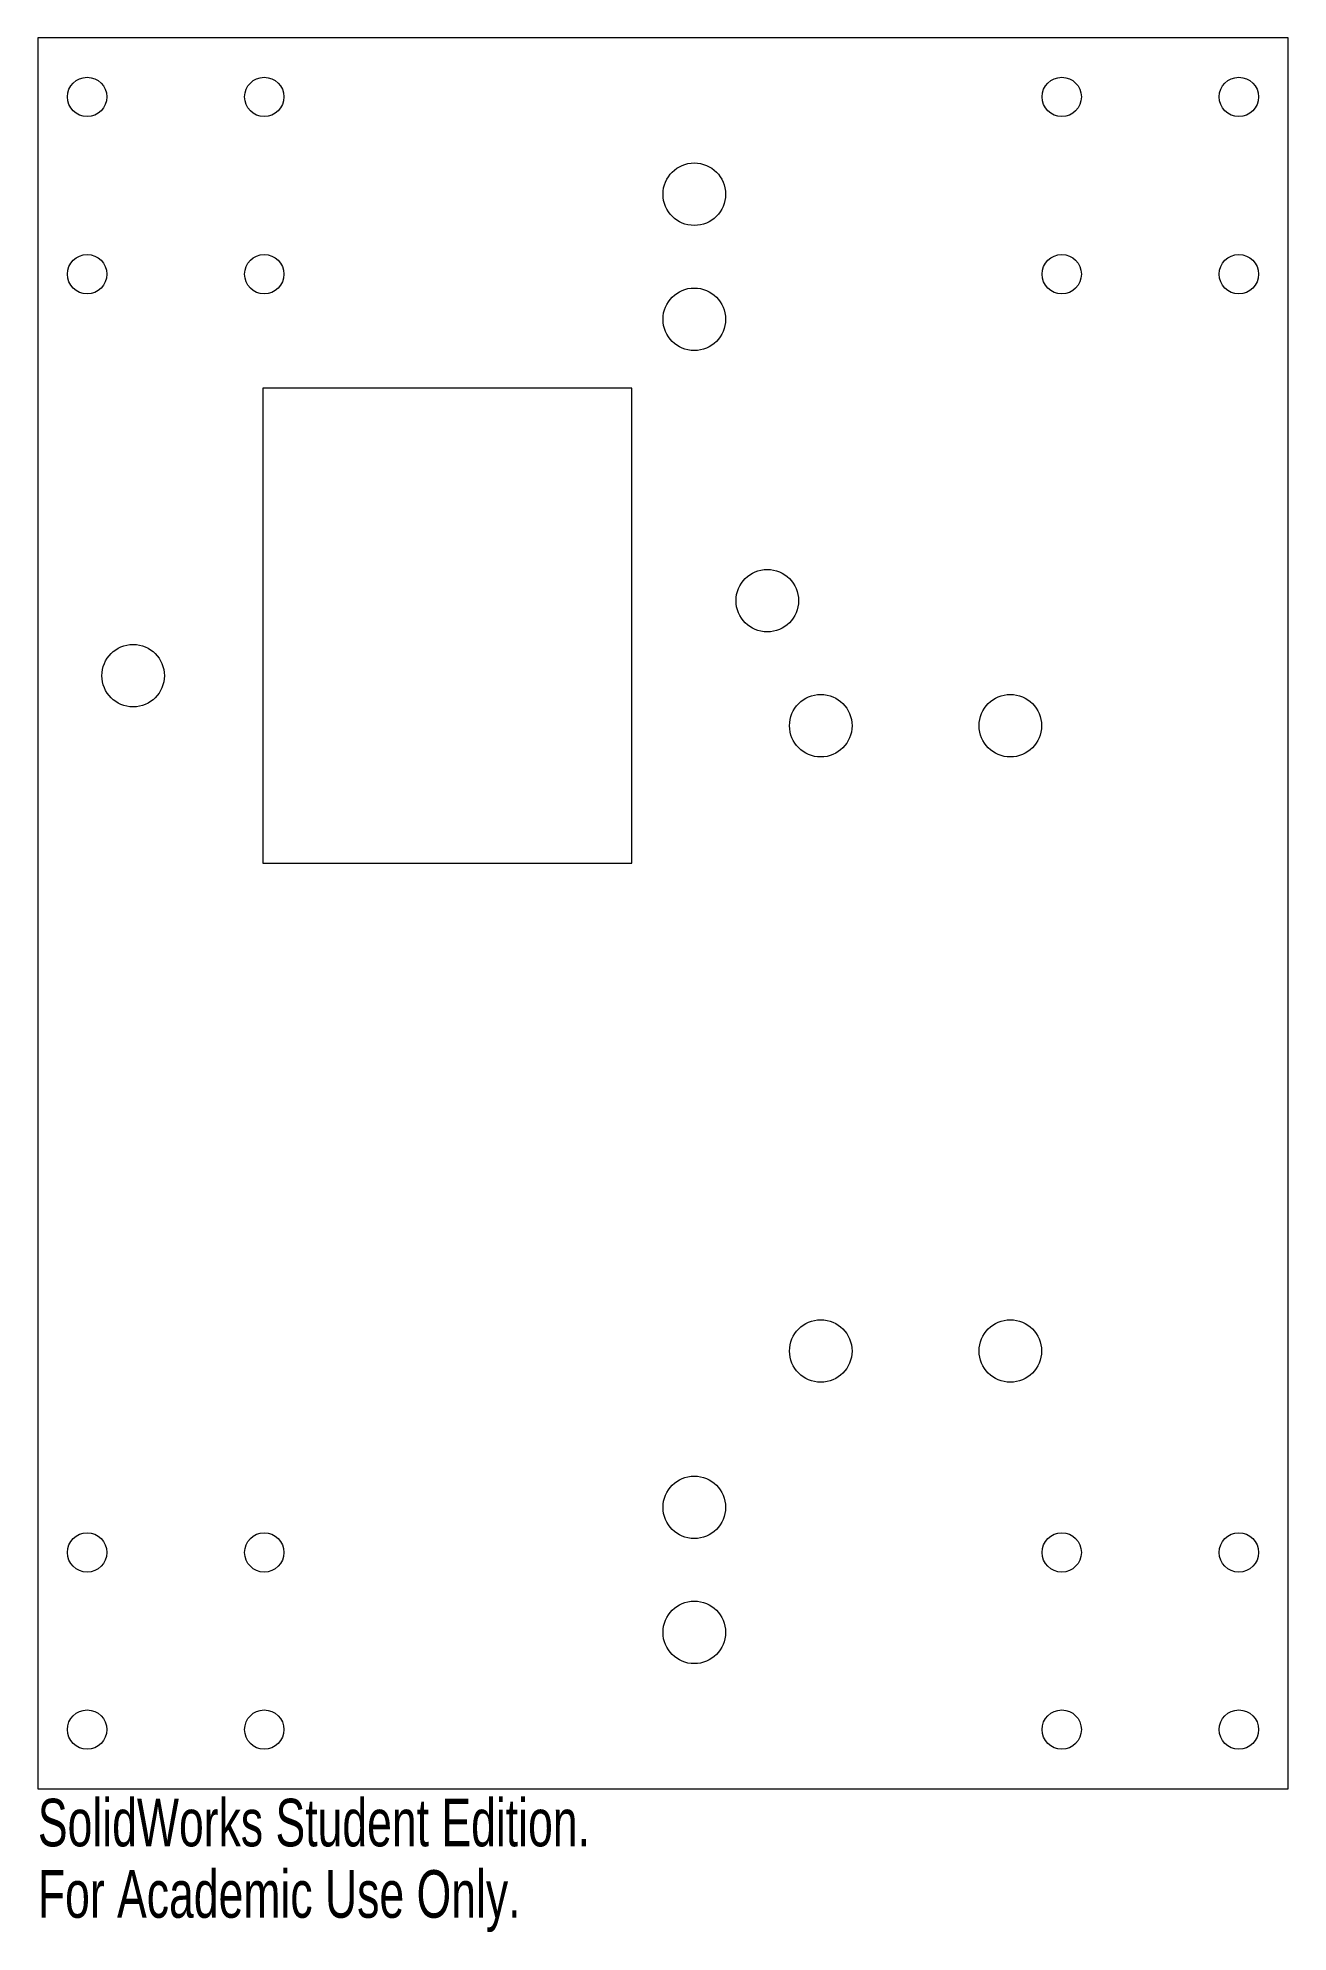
# Model space of a CAD drawing. Header units: inches. Extents: x 0 to 5, y -0.57 to 7.
import ezdxf

# ---------------------------------------------------------------- set-up
doc = ezdxf.new("R2010")
doc.units = ezdxf.units.IN
doc.header["$MEASUREMENT"] = 0
doc.styles.add('SLDTEXTSTYLE0', font='TXT', dxfattribs={"width": 0.7})

msp = doc.modelspace()

# ---------------------------------------------------------------- linework, layer by layer
at = {"color": 7, "linetype": 'Continuous', "lineweight": 15}
for p, q in [((5, 7), (0, 7)), ((0, 7), (0, 0)), ((5, 0), (5, 7)), ((2.375, 5.6), (0.9, 5.6)), ((0.9, 5.6), (0.9, 3.7)), ((2.375, 3.7), (2.375, 5.6)), ((0.9, 3.7), (2.375, 3.7)), ((0, 0), (5, 0))]:
    msp.add_line(p, q, dxfattribs=at)
for centre, radius in [((0.1969, 6.7638), 0.0787), ((0.9055, 6.7638), 0.0787), ((4.0945, 6.7638), 0.0787), ((4.8031, 6.7638), 0.0787), ((2.625, 6.375), 0.125), ((0.1969, 6.0551), 0.0787), ((0.9055, 6.0551), 0.0787), ((4.0945, 6.0551), 0.0787), ((4.8031, 6.0551), 0.0787), ((2.625, 5.875), 0.125), ((2.917, 4.75), 0.125), ((0.381, 4.45), 0.125), ((3.131, 4.25), 0.125), ((3.889, 4.25), 0.125), ((3.131, 1.75), 0.125), ((3.889, 1.75), 0.125), ((2.625, 1.125), 0.125), ((0.1969, 0.9449), 0.0787), ((0.9055, 0.9449), 0.0787), ((4.0945, 0.9449), 0.0787), ((4.8031, 0.9449), 0.0787), ((2.625, 0.625), 0.125), ((0.1969, 0.2362), 0.0787), ((0.9055, 0.2362), 0.0787), ((4.0945, 0.2362), 0.0787), ((4.8031, 0.2362), 0.0787)]:
    msp.add_circle(centre, radius, dxfattribs=at)

# ---------------------------------------------------------------- texts
at = {"color": 7, "linetype": 'Continuous', "char_height": 0.1903, "attachment_point": 1, "style": 'SLDTEXTSTYLE0'}
for s, insert in [('SolidWorks Student Edition.', (0, -0.0401)), ('For Academic Use Only.', (0, -0.3256))]:
    msp.add_mtext(s, dxfattribs=dict(at, insert=insert))

doc.saveas('drawing.dxf')
